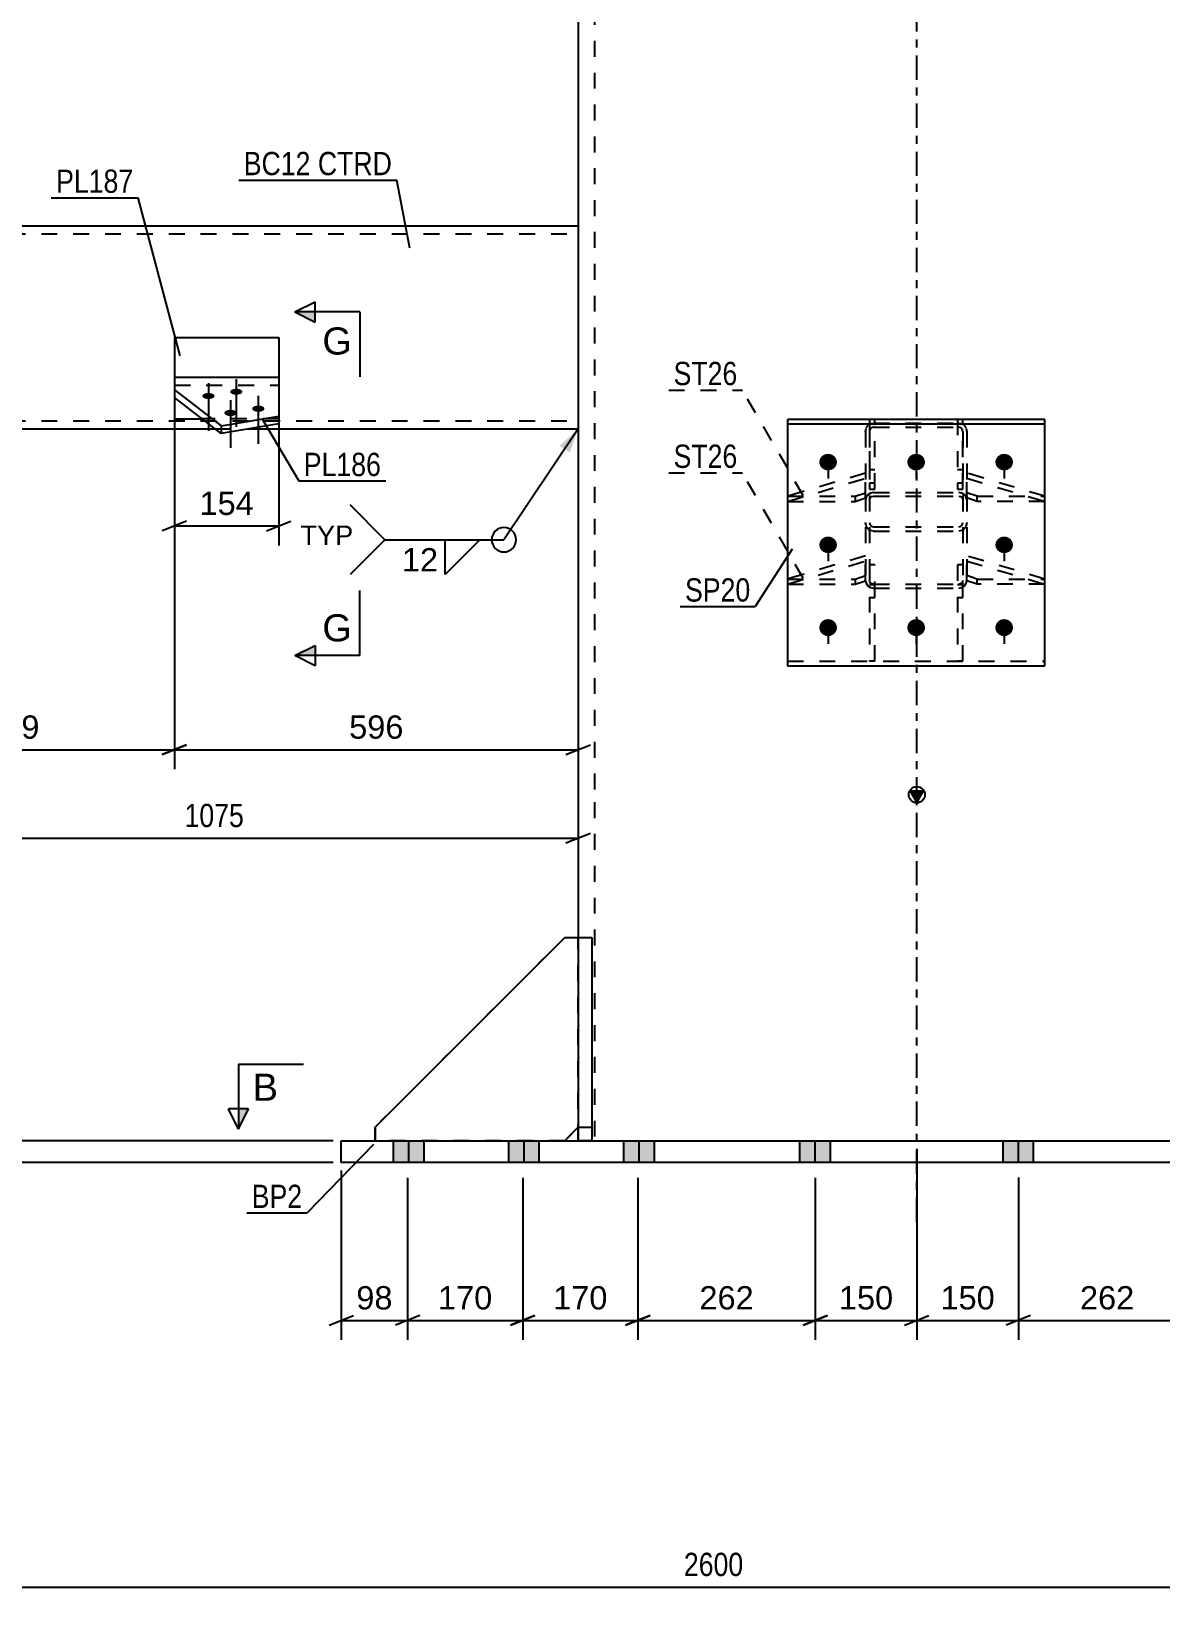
# Model space of a CAD drawing. Header units: millimetres. Extents: x -213 to 628, y -260 to 334.
# Drawn here: x -108.9 to 30, y -56.7 to 137.1 of the extents above; entities that cross this region are included whole.
import ezdxf

# ---------------------------------------------------------------- set-up
doc = ezdxf.new("R2010")
doc.units = ezdxf.units.MM
doc.linetypes.add('DXK_LINE_DOT2', pattern=[3.9198, 1.9599, -1.9599])
doc.linetypes.add('DXK_LINE_DOT3', pattern=[5.9187, 2.979, -0.9799, 0.9799, -0.9799])
doc.styles.add('Arial', font='ARIAL.TTF', dxfattribs={"height": 0.2})
doc.styles.add('Arial Narrow', font='ARIALN.TTF', dxfattribs={"height": 0.2})

# ---------------------------------------------------------------- blocks, each defined once
blk = doc.blocks.new('Part-284856391-2615 - 2558')
at = {"color": 2, "linetype": 'Continuous'}
for p, q in [((-131.25, 113.16), (-130, 113.16)), ((-121.25, 113.16), (-41.67, 113.16)), ((-131.25, 88.16), (-130, 88.16)), ((-121.25, 88.16), (-86.31, 88.16)), ((-82.29, 88.16), (-41.67, 88.16))]:
    blk.add_line(p, q, dxfattribs=at)
at = {"color": 7, "linetype": 'DXK_LINE_DOT2'}
for p, q in [((-131.25, 113.16), (-131.25, 88.16)), ((-130, 113.16), (-121.25, 113.16)), ((-41.67, 113.16), (-41.67, 88.16)), ((-131.25, 112.16), (-41.67, 112.16)), ((-131.25, 89.16), (-41.67, 89.16)), ((-130, 88.16), (-121.25, 88.16)), ((-86.31, 88.16), (-82.29, 88.16))]:
    blk.add_line(p, q, dxfattribs=at)
blk = doc.blocks.new('Bolt-284856391-2637 - 2558')
at = {"linetype": 'Continuous'}
for points in [[(-10.91, 85.09), (-10.69, 85.07), (-10.47, 85.01), (-10.28, 84.9), (-10.11, 84.76), (-9.98, 84.58), (-9.88, 84.39), (-9.84, 84.18), (-9.84, 83.97), (-9.88, 83.76), (-9.98, 83.57), (-10.11, 83.39), (-10.28, 83.25), (-10.47, 83.15), (-10.69, 83.08), (-10.91, 83.06), (-11.14, 83.08), (-11.35, 83.15), (-11.55, 83.25), (-11.72, 83.39), (-11.85, 83.57), (-11.94, 83.76), (-11.99, 83.97), (-11.99, 84.18), (-11.94, 84.39), (-11.85, 84.58), (-11.72, 84.76), (-11.55, 84.9), (-11.35, 85.01), (-11.14, 85.07)], [(-0.08, 85.09), (0.15, 85.07), (0.36, 85.01), (0.56, 84.9), (0.73, 84.76), (0.86, 84.58), (0.95, 84.39), (1, 84.18), (1, 83.97), (0.95, 83.76), (0.86, 83.57), (0.73, 83.39), (0.56, 83.25), (0.36, 83.15), (0.15, 83.08), (-0.08, 83.06), (-0.31, 83.08), (-0.52, 83.15), (-0.72, 83.25), (-0.89, 83.39), (-1.02, 83.57), (-1.11, 83.76), (-1.16, 83.97), (-1.16, 84.18), (-1.11, 84.39), (-1.02, 84.58), (-0.89, 84.76), (-0.72, 84.9), (-0.52, 85.01), (-0.31, 85.07)], [(10.75, 85.09), (10.98, 85.07), (11.19, 85.01), (11.39, 84.9), (11.56, 84.76), (11.69, 84.58), (11.78, 84.39), (11.83, 84.18), (11.83, 83.97), (11.78, 83.76), (11.69, 83.57), (11.56, 83.39), (11.39, 83.25), (11.19, 83.15), (10.98, 83.08), (10.75, 83.06), (10.53, 83.08), (10.31, 83.15), (10.12, 83.25), (9.95, 83.39), (9.82, 83.57), (9.72, 83.76), (9.68, 83.97), (9.68, 84.18), (9.72, 84.39), (9.82, 84.58), (9.95, 84.76), (10.12, 84.9), (10.31, 85.01), (10.53, 85.07)], [(-10.91, 74.91), (-10.69, 74.89), (-10.47, 74.83), (-10.28, 74.72), (-10.11, 74.58), (-9.98, 74.4), (-9.88, 74.21), (-9.84, 74), (-9.84, 73.79), (-9.88, 73.58), (-9.98, 73.39), (-10.11, 73.21), (-10.28, 73.07), (-10.47, 72.97), (-10.69, 72.9), (-10.91, 72.88), (-11.14, 72.9), (-11.35, 72.97), (-11.55, 73.07), (-11.72, 73.21), (-11.85, 73.39), (-11.94, 73.58), (-11.99, 73.79), (-11.99, 74), (-11.94, 74.21), (-11.85, 74.4), (-11.72, 74.58), (-11.55, 74.72), (-11.35, 74.83), (-11.14, 74.89)], [(10.75, 74.91), (10.98, 74.89), (11.19, 74.83), (11.39, 74.72), (11.56, 74.58), (11.69, 74.4), (11.78, 74.21), (11.83, 74), (11.83, 73.79), (11.78, 73.58), (11.69, 73.39), (11.56, 73.21), (11.39, 73.07), (11.19, 72.97), (10.98, 72.9), (10.75, 72.88), (10.53, 72.9), (10.31, 72.97), (10.12, 73.07), (9.95, 73.21), (9.82, 73.39), (9.72, 73.58), (9.68, 73.79), (9.68, 74), (9.72, 74.21), (9.82, 74.4), (9.95, 74.58), (10.12, 74.72), (10.31, 74.83), (10.53, 74.89)], [(-10.91, 64.76), (-10.69, 64.74), (-10.47, 64.67), (-10.28, 64.56), (-10.11, 64.41), (-9.98, 64.24), (-9.88, 64.04), (-9.84, 63.82), (-9.84, 63.61), (-9.88, 63.39), (-9.98, 63.19), (-10.11, 63.02), (-10.28, 62.87), (-10.47, 62.76), (-10.69, 62.69), (-10.91, 62.67), (-11.14, 62.69), (-11.35, 62.76), (-11.55, 62.87), (-11.72, 63.02), (-11.85, 63.19), (-11.94, 63.39), (-11.99, 63.61), (-11.99, 63.82), (-11.94, 64.04), (-11.85, 64.24), (-11.72, 64.41), (-11.55, 64.56), (-11.35, 64.67), (-11.14, 64.74)], [(-0.08, 64.76), (0.15, 64.74), (0.36, 64.67), (0.56, 64.56), (0.73, 64.41), (0.86, 64.24), (0.95, 64.04), (1, 63.82), (1, 63.61), (0.95, 63.39), (0.86, 63.19), (0.73, 63.02), (0.56, 62.87), (0.36, 62.76), (0.15, 62.69), (-0.08, 62.67), (-0.31, 62.69), (-0.52, 62.76), (-0.72, 62.87), (-0.89, 63.02), (-1.02, 63.19), (-1.11, 63.39), (-1.16, 63.61), (-1.16, 63.82), (-1.11, 64.04), (-1.02, 64.24), (-0.89, 64.41), (-0.72, 64.56), (-0.52, 64.67), (-0.31, 64.74)], [(10.75, 64.76), (10.98, 64.74), (11.19, 64.67), (11.39, 64.56), (11.56, 64.41), (11.69, 64.24), (11.78, 64.04), (11.83, 63.82), (11.83, 63.61), (11.78, 63.39), (11.69, 63.19), (11.56, 63.02), (11.39, 62.87), (11.19, 62.76), (10.98, 62.69), (10.75, 62.67), (10.53, 62.69), (10.31, 62.76), (10.12, 62.87), (9.95, 63.02), (9.82, 63.19), (9.72, 63.39), (9.68, 63.61), (9.68, 63.82), (9.72, 64.04), (9.82, 64.24), (9.95, 64.41), (10.12, 64.56), (10.31, 64.67), (10.53, 64.74)]]:
    blk.add_hatch(color=1, dxfattribs=at).paths.add_polyline_path(points)
at = {"color": 1, "linetype": 'Continuous'}
for p, q in [((-10.91, 85.07), (-10.91, 82.08)), ((-0.08, 85.07), (-0.08, 82.08)), ((10.75, 85.07), (10.75, 82.08)), ((-10.91, 74.89), (-10.91, 71.9)), ((10.75, 74.89), (10.75, 71.9)), ((-10.91, 64.71), (-10.91, 61.72)), ((-0.08, 64.71), (-0.08, 61.72)), ((10.75, 64.71), (10.75, 61.72))]:
    blk.add_line(p, q, dxfattribs=at)
blk = doc.blocks.new('Part-284856391-2655 - 2558')
at = {"color": 7, "linetype": 'DXK_LINE_DOT2'}
for p, q in [((-6.33, 87.82), (-6.25, 88.23)), ((-6.33, 87.82), (-6.33, 69.53)), ((-5.79, 88.03), (-5.83, 87.82)), ((-5.83, 87.82), (-5.83, 69.53)), ((-5.68, 88.2), (-5.79, 88.03)), ((-5.71, 88.81), (-5.33, 88.89)), ((-5.52, 88.32), (-5.68, 88.2)), ((-5.33, 88.36), (-5.52, 88.32)), ((-5.33, 88.89), (5.17, 88.89)), ((-5.33, 88.36), (5.17, 88.36)), ((5.17, 88.89), (5.55, 88.81)), ((5.36, 88.32), (5.17, 88.36)), ((5.52, 88.2), (5.36, 88.32)), ((5.63, 88.03), (5.52, 88.2)), ((5.67, 87.82), (5.63, 88.03)), ((5.67, 87.82), (5.67, 69.53)), ((6.09, 88.23), (6.17, 87.82)), ((6.17, 87.82), (6.17, 69.53)), ((-6.25, 79.76), (-6.33, 79.4)), ((-6.04, 80.06), (-6.25, 79.76)), ((-5.71, 80.27), (-6.04, 80.06)), ((-5.83, 79.4), (-5.79, 79.58)), ((-5.79, 79.58), (-5.68, 79.73)), ((-5.33, 80.34), (-5.71, 80.27)), ((-5.68, 79.73), (-5.52, 79.83)), ((-5.52, 79.83), (-5.33, 79.87)), ((-5.33, 80.34), (5.17, 80.34)), ((-5.33, 79.87), (5.17, 79.87)), ((5.55, 80.27), (5.17, 80.34)), ((5.17, 79.87), (5.36, 79.83)), ((5.36, 79.83), (5.52, 79.73)), ((5.52, 79.73), (5.63, 79.58)), ((5.88, 80.06), (5.55, 80.27)), ((5.63, 79.58), (5.67, 79.4)), ((6.09, 79.76), (5.88, 80.06)), ((6.17, 79.4), (6.09, 79.76)), ((-6.25, 76.24), (-6.33, 76.65)), ((-5.83, 76.65), (-5.79, 76.45)), ((-5.79, 76.45), (-5.68, 76.27)), ((-5.33, 75.59), (-5.71, 75.67)), ((-5.68, 76.27), (-5.52, 76.16)), ((-5.52, 76.16), (-5.33, 76.12)), ((-5.33, 76.12), (5.17, 76.12)), ((-5.33, 75.59), (5.17, 75.59)), ((5.17, 76.12), (5.36, 76.16)), ((5.55, 75.67), (5.17, 75.59)), ((5.36, 76.16), (5.52, 76.27)), ((5.52, 76.27), (5.63, 76.45)), ((5.63, 76.45), (5.67, 76.65)), ((6.17, 76.65), (6.09, 76.24)), ((-6.33, 69.53), (-6.25, 69.17)), ((-6.25, 69.17), (-6.04, 68.87)), ((-6.04, 68.87), (-5.71, 68.66)), ((-5.79, 69.35), (-5.83, 69.53)), ((-5.68, 69.2), (-5.79, 69.35)), ((-5.71, 68.66), (-5.33, 68.59)), ((-5.52, 69.1), (-5.68, 69.2)), ((-5.33, 69.06), (-5.52, 69.1)), ((-5.33, 69.06), (5.17, 69.06)), ((-5.33, 68.59), (5.17, 68.59)), ((5.36, 69.1), (5.17, 69.06)), ((5.17, 68.59), (5.55, 68.66)), ((5.52, 69.2), (5.36, 69.1)), ((5.63, 69.35), (5.52, 69.2)), ((5.55, 68.66), (5.88, 68.87)), ((5.67, 69.53), (5.63, 69.35)), ((5.88, 68.87), (6.09, 69.17)), ((6.09, 69.17), (6.17, 69.53))]:
    blk.add_line(p, q, dxfattribs=at)
for centre, start, end in [((-5.29, 87.87), 114.32, 159.2417), ((5.13, 87.87), 20.7583, 65.68), ((-5.29, 76.61), 200.7583, 245.68), ((5.13, 76.61), 294.32, 339.2417)]:
    blk.add_arc(centre, 1.03, start, end, dxfattribs=at)
blk = doc.blocks.new('Part-284856391-2661 - 2558')
at = {"color": 2, "linetype": 'Continuous'}
for p, q in [((15.75, 89.34), (-15.91, 89.34)), ((-15.91, 89.34), (-15.91, 59.02)), ((15.75, 59.02), (15.75, 89.34)), ((-15.91, 88.77), (15.75, 88.77)), ((-15.91, 59.02), (15.75, 59.02))]:
    blk.add_line(p, q, dxfattribs=at)
at = {"color": 7, "linetype": 'DXK_LINE_DOT2'}
blk.add_line((-15.91, 59.59), (15.75, 59.59), dxfattribs=at)
blk = doc.blocks.new('Part-284856391-2666 - 2558')
at = {"color": 7, "linetype": 'DXK_LINE_DOT2'}
for p, q in [((-66.67, 2.25), (-43.33, 25.58)), ((-43.33, 25.58), (-41.67, 25.58)), ((-41.67, 25.58), (-41.67, 2.25)), ((-66.67, 0.58), (-66.67, 2.25)), ((-41.67, 2.25), (-43.33, 0.58)), ((-43.33, 0.58), (-66.67, 0.58))]:
    blk.add_line(p, q, dxfattribs=at)
blk = doc.blocks.new('Bolt-284856391-2751 - 2558')
at = {"linetype": 'Continuous'}
for points in [[(-60.63, 0.58), (-64.38, 0.58), (-64.38, -2.08), (-60.63, -2.08)], [(-60.63, 0.58), (-64.38, 0.58), (-64.38, -2.08), (-60.63, -2.08)], [(-60.63, 0.58), (-64.38, 0.58), (-64.38, -2.08), (-60.63, -2.08)], [(-60.63, 0.58), (-64.38, 0.58), (-64.38, -2.08), (-60.63, -2.08)], [(-60.63, 0.58), (-64.38, 0.58), (-64.38, -2.08), (-60.63, -2.08)], [(-60.63, 0.58), (-64.38, 0.58), (-64.38, -2.08), (-60.63, -2.08)], [(-46.46, 0.58), (-50.21, 0.58), (-50.21, -2.08), (-46.46, -2.08)], [(-46.46, 0.58), (-50.21, 0.58), (-50.21, -2.08), (-46.46, -2.08)], [(-46.46, 0.58), (-50.21, 0.58), (-50.21, -2.08), (-46.46, -2.08)], [(-46.46, 0.58), (-50.21, 0.58), (-50.21, -2.08), (-46.46, -2.08)], [(-46.46, 0.58), (-50.21, 0.58), (-50.21, -2.08), (-46.46, -2.08)], [(-46.46, 0.58), (-50.21, 0.58), (-50.21, -2.08), (-46.46, -2.08)], [(-32.29, 0.58), (-36.04, 0.58), (-36.04, -2.08), (-32.29, -2.08)], [(-32.29, 0.58), (-36.04, 0.58), (-36.04, -2.08), (-32.29, -2.08)], [(-10.63, 0.58), (-14.38, 0.58), (-14.38, -2.08), (-10.63, -2.08)], [(-10.63, 0.58), (-14.38, 0.58), (-14.38, -2.08), (-10.63, -2.08)], [(14.37, 0.58), (10.62, 0.58), (10.62, -2.08), (14.37, -2.08)], [(14.37, 0.58), (10.62, 0.58), (10.62, -2.08), (14.37, -2.08)], [(36.04, 0.58), (32.29, 0.58), (32.29, -2.08), (36.04, -2.08)], [(36.04, 0.58), (32.29, 0.58), (32.29, -2.08), (36.04, -2.08)], [(50.21, 0.58), (46.46, 0.58), (46.46, -2.08), (50.21, -2.08)], [(50.21, 0.58), (46.46, 0.58), (46.46, -2.08), (50.21, -2.08)], [(50.21, 0.58), (46.46, 0.58), (46.46, -2.08), (50.21, -2.08)], [(50.21, 0.58), (46.46, 0.58), (46.46, -2.08), (50.21, -2.08)], [(50.21, 0.58), (46.46, 0.58), (46.46, -2.08), (50.21, -2.08)], [(50.21, 0.58), (46.46, 0.58), (46.46, -2.08), (50.21, -2.08)], [(64.37, 0.58), (60.62, 0.58), (60.62, -2.08), (64.37, -2.08)], [(64.37, 0.58), (60.62, 0.58), (60.62, -2.08), (64.37, -2.08)], [(64.37, 0.58), (60.62, 0.58), (60.62, -2.08), (64.37, -2.08)], [(64.37, 0.58), (60.62, 0.58), (60.62, -2.08), (64.37, -2.08)], [(64.37, 0.58), (60.62, 0.58), (60.62, -2.08), (64.37, -2.08)], [(64.37, 0.58), (60.62, 0.58), (60.62, -2.08), (64.37, -2.08)]]:
    blk.add_hatch(color=1, dxfattribs=at).paths.add_polyline_path(points)
at = {"color": 1, "linetype": 'Continuous'}
for p, q in [((-64.38, -2.08), (-64.38, 0.58)), ((-64.38, -2.08), (-64.38, 0.58)), ((-64.38, -2.08), (-64.38, 0.58)), ((-64.38, -2.08), (-64.38, 0.58)), ((-64.38, -2.08), (-64.38, 0.58)), ((-64.38, -2.08), (-64.38, 0.58)), ((-62.5, -2.08), (-62.5, 0.58)), ((-62.5, -2.08), (-62.5, 0.58)), ((-62.5, -2.08), (-62.5, 0.58)), ((-62.5, -2.08), (-62.5, 0.58)), ((-62.5, -2.08), (-62.5, 0.58)), ((-62.5, -2.08), (-62.5, 0.58)), ((-60.63, -2.08), (-60.63, 0.58)), ((-60.63, -2.08), (-60.63, 0.58)), ((-60.63, -2.08), (-60.63, 0.58)), ((-60.63, -2.08), (-60.63, 0.58)), ((-60.63, -2.08), (-60.63, 0.58)), ((-60.63, -2.08), (-60.63, 0.58)), ((-50.21, -2.08), (-50.21, 0.58)), ((-50.21, -2.08), (-50.21, 0.58)), ((-50.21, -2.08), (-50.21, 0.58)), ((-50.21, -2.08), (-50.21, 0.58)), ((-50.21, -2.08), (-50.21, 0.58)), ((-50.21, -2.08), (-50.21, 0.58)), ((-48.33, -2.08), (-48.33, 0.58)), ((-48.33, -2.08), (-48.33, 0.58)), ((-48.33, -2.08), (-48.33, 0.58)), ((-48.33, -2.08), (-48.33, 0.58)), ((-48.33, -2.08), (-48.33, 0.58)), ((-48.33, -2.08), (-48.33, 0.58)), ((-46.46, -2.08), (-46.46, 0.58)), ((-46.46, -2.08), (-46.46, 0.58)), ((-46.46, -2.08), (-46.46, 0.58)), ((-46.46, -2.08), (-46.46, 0.58)), ((-46.46, -2.08), (-46.46, 0.58)), ((-46.46, -2.08), (-46.46, 0.58)), ((-36.04, -2.08), (-36.04, 0.58)), ((-36.04, -2.08), (-36.04, 0.58)), ((-34.17, -2.08), (-34.17, 0.58)), ((-34.17, -2.08), (-34.17, 0.58)), ((-32.29, -2.08), (-32.29, 0.58)), ((-32.29, -2.08), (-32.29, 0.58)), ((-14.38, -2.08), (-14.38, 0.58)), ((-14.38, -2.08), (-14.38, 0.58)), ((-12.5, -2.08), (-12.5, 0.58)), ((-12.5, -2.08), (-12.5, 0.58)), ((-10.63, -2.08), (-10.63, 0.58)), ((-10.63, -2.08), (-10.63, 0.58)), ((10.62, -2.08), (10.62, 0.58)), ((10.62, -2.08), (10.62, 0.58)), ((12.5, -2.08), (12.5, 0.58)), ((12.5, -2.08), (12.5, 0.58)), ((14.37, -2.08), (14.37, 0.58)), ((14.37, -2.08), (14.37, 0.58)), ((32.29, -2.08), (32.29, 0.58)), ((32.29, -2.08), (32.29, 0.58)), ((34.17, -2.08), (34.17, 0.58)), ((34.17, -2.08), (34.17, 0.58)), ((36.04, -2.08), (36.04, 0.58)), ((36.04, -2.08), (36.04, 0.58)), ((46.46, -2.08), (46.46, 0.58)), ((46.46, -2.08), (46.46, 0.58)), ((46.46, -2.08), (46.46, 0.58)), ((46.46, -2.08), (46.46, 0.58)), ((46.46, -2.08), (46.46, 0.58)), ((46.46, -2.08), (46.46, 0.58)), ((48.33, -2.08), (48.33, 0.58)), ((48.33, -2.08), (48.33, 0.58)), ((48.33, -2.08), (48.33, 0.58)), ((48.33, -2.08), (48.33, 0.58)), ((48.33, -2.08), (48.33, 0.58)), ((48.33, -2.08), (48.33, 0.58)), ((50.21, -2.08), (50.21, 0.58)), ((50.21, -2.08), (50.21, 0.58)), ((50.21, -2.08), (50.21, 0.58)), ((50.21, -2.08), (50.21, 0.58)), ((50.21, -2.08), (50.21, 0.58)), ((50.21, -2.08), (50.21, 0.58)), ((60.62, -2.08), (60.62, 0.58)), ((60.62, -2.08), (60.62, 0.58)), ((60.62, -2.08), (60.62, 0.58)), ((60.62, -2.08), (60.62, 0.58)), ((60.62, -2.08), (60.62, 0.58)), ((60.62, -2.08), (60.62, 0.58)), ((62.5, -2.08), (62.5, 0.58)), ((62.5, -2.08), (62.5, 0.58)), ((62.5, -2.08), (62.5, 0.58)), ((62.5, -2.08), (62.5, 0.58)), ((62.5, -2.08), (62.5, 0.58)), ((62.5, -2.08), (62.5, 0.58)), ((64.37, -2.08), (64.37, 0.58)), ((64.37, -2.08), (64.37, 0.58)), ((64.37, -2.08), (64.37, 0.58)), ((64.37, -2.08), (64.37, 0.58)), ((64.37, -2.08), (64.37, 0.58)), ((64.37, -2.08), (64.37, 0.58))]:
    blk.add_line(p, q, dxfattribs=at)
blk = doc.blocks.new('Part-284856391-2732 - 2558')
at = {"color": 2, "linetype": 'Continuous'}
for p, q in [((-66.67, 2.25), (-43.33, 25.58)), ((-43.33, 25.58), (-41.67, 25.58)), ((-66.67, 2.25), (-66.67, 0.58)), ((-41.67, 2.25), (-43.33, 0.58))]:
    blk.add_line(p, q, dxfattribs=at)
at = {"color": 7, "linetype": 'DXK_LINE_DOT2'}
for p, q in [((-41.67, 25.58), (-41.67, 2.25)), ((-43.33, 0.58), (-66.67, 0.58))]:
    blk.add_line(p, q, dxfattribs=at)
blk = doc.blocks.new('Part-284856391-2761 - 2558')
at = {"linetype": 'Continuous'}
blk.add_hatch(color=2, dxfattribs=at).paths.add_polyline_path([(0, 42.25), (-0.8, 43.65), (0.8, 43.65)])
at = {"color": 2, "linetype": 'Continuous'}
for p, q in [((-41.67, 139.83), (-41.67, 42.35)), ((0, 42.25), (-0.8, 43.65)), ((-0.8, 43.65), (0.8, 43.65)), ((0.8, 43.65), (0, 42.25)), ((-41.67, 42.25), (-41.67, 25.58))]:
    blk.add_line(p, q, dxfattribs=at)
at = {"color": 7, "linetype": 'DXK_LINE_DOT2'}
for p, q in [((-39.67, 139.83), (-39.67, 42.35)), ((-39.67, 42.25), (-39.67, 0.58)), ((-41.67, 25.58), (-41.67, 0.58)), ((-41.67, 0.58), (41.67, 0.58))]:
    blk.add_line(p, q, dxfattribs=at)
at = {"color": 7, "linetype": 'DXK_LINE_DOT3'}
for p, q in [((0, 42.35), (0, 139.83)), ((0, -9.42), (0, 42.25))]:
    blk.add_line(p, q, dxfattribs=at)
at = {"color": 2, "linetype": 'Continuous'}
blk.add_circle((0, 43.15), 1, dxfattribs=at)
blk = doc.blocks.new('Part-284856391-2766 - 2558')
at = {"color": 2, "linetype": 'Continuous'}
for p, q in [((-70.83, -2.08), (-70.83, 0.58)), ((-70.83, 0.58), (70.83, 0.58)), ((70.83, 0.58), (70.83, -2.08)), ((70.83, -2.08), (-70.83, -2.08))]:
    blk.add_line(p, q, dxfattribs=at)
blk = doc.blocks.new('Bolt-284856391-2793 - 2558')
at = {"linetype": 'Continuous'}
for points in [[(-83.74, 92.37), (-83.89, 92.37), (-84.04, 92.4), (-84.18, 92.44), (-84.3, 92.49), (-84.39, 92.55), (-84.45, 92.62), (-84.48, 92.7), (-84.48, 92.77), (-84.45, 92.85), (-84.39, 92.92), (-84.3, 92.98), (-84.18, 93.03), (-84.04, 93.07), (-83.89, 93.1), (-83.74, 93.1), (-83.58, 93.1), (-83.43, 93.07), (-83.3, 93.03), (-83.18, 92.98), (-83.09, 92.92), (-83.03, 92.85), (-82.99, 92.77), (-82.99, 92.7), (-83.03, 92.62), (-83.09, 92.55), (-83.18, 92.49), (-83.3, 92.44), (-83.43, 92.4), (-83.58, 92.37)], [(-87.17, 91.84), (-87.32, 91.85), (-87.47, 91.87), (-87.61, 91.91), (-87.72, 91.97), (-87.81, 92.03), (-87.88, 92.1), (-87.91, 92.18), (-87.91, 92.25), (-87.88, 92.33), (-87.81, 92.4), (-87.72, 92.46), (-87.61, 92.52), (-87.47, 92.55), (-87.32, 92.58), (-87.17, 92.59), (-87.01, 92.58), (-86.86, 92.55), (-86.72, 92.52), (-86.61, 92.46), (-86.52, 92.4), (-86.45, 92.33), (-86.42, 92.25), (-86.42, 92.18), (-86.45, 92.1), (-86.52, 92.03), (-86.61, 91.97), (-86.72, 91.91), (-86.86, 91.87), (-87.01, 91.85)], [(-84.46, 89.75), (-84.61, 89.75), (-84.76, 89.78), (-84.9, 89.82), (-85.02, 89.87), (-85.11, 89.94), (-85.17, 90.01), (-85.2, 90.09), (-85.2, 90.17), (-85.17, 90.25), (-85.11, 90.32), (-85.02, 90.39), (-84.9, 90.44), (-84.76, 90.48), (-84.61, 90.51), (-84.46, 90.51), (-84.3, 90.51), (-84.15, 90.48), (-84.02, 90.44), (-83.9, 90.39), (-83.81, 90.32), (-83.74, 90.25), (-83.71, 90.17), (-83.71, 90.09), (-83.74, 90.01), (-83.81, 89.94), (-83.9, 89.87), (-84.02, 89.82), (-84.15, 89.78), (-84.3, 89.75)], [(-81.03, 90.27), (-81.19, 90.28), (-81.34, 90.3), (-81.47, 90.34), (-81.59, 90.4), (-81.68, 90.46), (-81.74, 90.53), (-81.78, 90.61), (-81.78, 90.69), (-81.74, 90.77), (-81.68, 90.84), (-81.59, 90.91), (-81.47, 90.96), (-81.34, 91), (-81.19, 91.02), (-81.03, 91.03), (-80.88, 91.02), (-80.73, 91), (-80.59, 90.96), (-80.47, 90.91), (-80.38, 90.84), (-80.32, 90.77), (-80.29, 90.69), (-80.29, 90.61), (-80.32, 90.53), (-80.38, 90.46), (-80.47, 90.4), (-80.59, 90.34), (-80.73, 90.3), (-80.88, 90.28)]]:
    blk.add_hatch(color=1, dxfattribs=at).paths.add_polyline_path(points)
at = {"color": 1, "linetype": 'Continuous'}
for p, q in [((-87.17, 93.78), (-87.17, 87.91)), ((-83.74, 94.3), (-83.74, 88.43)), ((-84.46, 91.7), (-84.46, 85.82)), ((-81.03, 92.22), (-81.03, 86.34))]:
    blk.add_line(p, q, dxfattribs=at)
blk = doc.blocks.new('Part-284856391-2798 - 2558')
at = {"color": 2, "linetype": 'Continuous'}
for p, q in [((-91.35, 99.42), (-78.52, 99.42)), ((-91.35, 99.42), (-91.35, 94.5)), ((-78.52, 99.42), (-78.52, 94.5)), ((-91.35, 92.04), (-91.35, 89.42)), ((-91.35, 89.42), (-87.95, 89.42))]:
    blk.add_line(p, q, dxfattribs=at)
at = {"color": 7, "linetype": 'DXK_LINE_DOT2'}
for p, q in [((-91.35, 94.5), (-91.35, 92.04)), ((-78.52, 94.5), (-78.52, 89.42)), ((-78.52, 89.42), (-87.95, 89.42))]:
    blk.add_line(p, q, dxfattribs=at)
blk = doc.blocks.new('Part-284856391-2803 - 2558')
at = {"color": 2, "linetype": 'Continuous'}
for p, q in [((-78.52, 94.5), (-91.35, 94.5)), ((-91.35, 94.5), (-91.35, 92.04)), ((-78.52, 94.5), (-78.52, 88.78)), ((-91.35, 92.98), (-85.6, 88.55)), ((-85.6, 87.61), (-91.35, 92.04)), ((-85.6, 88.55), (-78.52, 89.72)), ((-78.52, 88.78), (-85.6, 87.61)), ((-85.6, 88.55), (-85.6, 87.61))]:
    blk.add_line(p, q, dxfattribs=at)
at = {"color": 7, "linetype": 'DXK_LINE_DOT2'}
blk.add_line((-91.35, 93.56), (-78.52, 93.56), dxfattribs=at)
blk = doc.blocks.new('Part-284856391-2804 - 2558')
at = {"color": 7, "linetype": 'DXK_LINE_DOT2'}
for p, q in [((5.67, 71.44), (5, 71.44)), ((5, 71.44), (5, 59.59)), ((5.67, 59.59), (5.67, 71.44)), ((5, 69.02), (5.67, 69.02)), ((5, 67.42), (5.67, 67.42)), ((5.67, 59.59), (5, 59.59))]:
    blk.add_line(p, q, dxfattribs=at)
blk = doc.blocks.new('Part-284856391-2805 - 2558')
at = {"color": 7, "linetype": 'DXK_LINE_DOT2'}
for p, q in [((-5.16, 71.44), (-5.83, 71.44)), ((-5.83, 71.44), (-5.83, 59.59)), ((-5.16, 59.59), (-5.16, 71.44)), ((-5.83, 69.02), (-5.16, 69.02)), ((-5.83, 67.42), (-5.16, 67.42)), ((-5.16, 59.59), (-5.83, 59.59))]:
    blk.add_line(p, q, dxfattribs=at)
blk = doc.blocks.new('Part-284856391-2821 - 2558')
at = {"color": 7, "linetype": 'DXK_LINE_DOT2'}
for p, q in [((6.17, 69.49), (6.17, 72.54)), ((15.75, 69.69), (6.17, 72.54)), ((6.17, 71.91), (15.75, 69.06)), ((7.42, 69.69), (6.17, 70.12)), ((7.42, 69.06), (6.17, 69.49)), ((7.42, 69.06), (7.42, 69.69)), ((7.42, 69.69), (15.75, 69.69)), ((15.75, 69.06), (7.42, 69.06)), ((15.75, 69.06), (15.75, 69.69))]:
    blk.add_line(p, q, dxfattribs=at)
blk = doc.blocks.new('Part-284856391-2822 - 2558')
at = {"color": 7, "linetype": 'DXK_LINE_DOT2'}
for p, q in [((6.17, 79.67), (6.17, 82.72)), ((15.75, 79.87), (6.17, 82.72)), ((6.17, 82.09), (15.75, 79.24)), ((7.42, 79.87), (6.17, 80.3)), ((7.42, 79.24), (6.17, 79.67)), ((7.42, 79.24), (7.42, 79.87)), ((7.42, 79.87), (15.75, 79.87)), ((15.75, 79.24), (15.75, 79.87)), ((15.75, 79.24), (7.42, 79.24))]:
    blk.add_line(p, q, dxfattribs=at)
blk = doc.blocks.new('Part-284856391-2823 - 2558')
at = {"color": 7, "linetype": 'DXK_LINE_DOT2'}
for p, q in [((-6.33, 72.54), (-15.91, 69.69)), ((-15.91, 69.06), (-6.33, 71.91)), ((-6.33, 69.49), (-6.33, 72.54)), ((-7.58, 69.69), (-6.33, 70.12)), ((-15.91, 69.69), (-7.58, 69.69)), ((-15.91, 69.69), (-15.91, 69.06)), ((-15.91, 69.06), (-7.58, 69.06)), ((-7.58, 69.69), (-7.58, 69.06)), ((-7.58, 69.06), (-6.33, 69.49))]:
    blk.add_line(p, q, dxfattribs=at)
blk = doc.blocks.new('Part-284856391-2824 - 2558')
at = {"color": 7, "linetype": 'DXK_LINE_DOT2'}
for p, q in [((-6.33, 82.72), (-15.91, 79.87)), ((-15.91, 79.24), (-6.33, 82.09)), ((-6.33, 79.67), (-6.33, 82.72)), ((-15.91, 79.87), (-7.58, 79.87)), ((-15.91, 79.87), (-15.91, 79.24)), ((-7.58, 79.87), (-6.33, 80.3)), ((-7.58, 79.87), (-7.58, 79.24)), ((-7.58, 79.24), (-6.33, 79.67)), ((-15.91, 79.24), (-7.58, 79.24))]:
    blk.add_line(p, q, dxfattribs=at)
blk = doc.blocks.new('Part-284856391-2825 - 2558')
at = {"color": 2, "linetype": 'Continuous'}
blk.add_line((5.67, 89.34), (5, 89.34), dxfattribs=at)
at = {"color": 7, "linetype": 'DXK_LINE_DOT2'}
for p, q in [((5, 89.34), (5, 80.77)), ((5.67, 80.77), (5.67, 89.34)), ((5, 83.19), (5.67, 83.19)), ((5, 81.51), (5.67, 81.51)), ((5, 80.77), (5.67, 80.77))]:
    blk.add_line(p, q, dxfattribs=at)
blk = doc.blocks.new('Part-284856391-2826 - 2558')
at = {"color": 2, "linetype": 'Continuous'}
blk.add_line((-5.16, 89.34), (-5.83, 89.34), dxfattribs=at)
at = {"color": 7, "linetype": 'DXK_LINE_DOT2'}
for p, q in [((-5.83, 89.34), (-5.83, 80.77)), ((-5.16, 80.77), (-5.16, 89.34)), ((-5.83, 83.19), (-5.16, 83.19)), ((-5.83, 81.51), (-5.16, 81.51)), ((-5.83, 80.77), (-5.16, 80.77))]:
    blk.add_line(p, q, dxfattribs=at)
blk = doc.blocks.new('Part-284856391-2839 - 2558')
at = {"color": 2, "linetype": 'Continuous'}
for p, q in [((-41.67, 25.58), (-41.67, 0.58)), ((-41.67, 25.58), (-40, 25.58)), ((-40, 25.58), (-40, 0.58)), ((-41.67, 2.25), (-40, 2.25))]:
    blk.add_line(p, q, dxfattribs=at)
at = {"color": 7, "linetype": 'DXK_LINE_DOT2'}
blk.add_line((-41.67, 0.58), (-40, 0.58), dxfattribs=at)
blk = doc.blocks.new('Part-284856391-2841 - 2558')
at = {"color": 7, "linetype": 'DXK_LINE_DOT2'}
for p, q in [((-41.67, 0.58), (-41.67, 25.58)), ((-41.67, 25.58), (-40, 25.58)), ((-40, 25.58), (-40, 0.58)), ((-41.67, 2.25), (-40, 2.25)), ((-40, 0.58), (-41.67, 0.58))]:
    blk.add_line(p, q, dxfattribs=at)
blk = doc.blocks.new('StraightDimension-284856391-2908 - 2558')
at = {"color": 7, "linetype": 'Continuous'}
for p, q in [((0, -0.42), (0, -23.92)), ((12.5, -3.94), (12.5, -23.92)), ((-1.5, -22.12), (1.5, -20.92)), ((14, -20.92), (11, -22.12)), ((0, -21.52), (12.5, -21.52))]:
    blk.add_line(p, q, dxfattribs=at)
at = {"color": 0}
blk.add_wipeout([(10.19, -20.77), (10.19, -16.57), (2.31, -16.57), (2.31, -20.77)], dxfattribs=at)
at = {"color": 3, "style": 'Arial'}
blk.add_text('150', height=2.865, dxfattribs=at).set_placement((2.91, -20.17))
blk = doc.blocks.new('StraightDimension-284856391-2920 - 2558')
at = {"color": 7, "linetype": 'Continuous'}
for p, q in [((-62.67, -3.98), (-62.67, -23.92)), ((-48.5, -3.98), (-48.5, -23.92)), ((-61.17, -20.92), (-64.17, -22.12)), ((-50, -22.12), (-47, -20.92)), ((-62.67, -21.52), (-48.5, -21.52))]:
    blk.add_line(p, q, dxfattribs=at)
at = {"color": 0}
blk.add_wipeout([(-51.65, -20.77), (-51.65, -16.57), (-59.52, -16.57), (-59.52, -20.77)], dxfattribs=at)
at = {"color": 3, "style": 'Arial'}
blk.add_text('170', height=2.865, dxfattribs=at).set_placement((-58.92, -20.17))
blk = doc.blocks.new('StraightDimension-284856391-2907 - 2558')
at = {"color": 7, "linetype": 'Continuous'}
for p, q in [((12.5, -3.94), (12.5, -23.92)), ((34.33, -3.94), (34.33, -23.92)), ((14, -20.92), (11, -22.12)), ((32.83, -22.12), (35.83, -20.92)), ((12.5, -21.52), (34.33, -21.52))]:
    blk.add_line(p, q, dxfattribs=at)
at = {"color": 0}
blk.add_wipeout([(27.35, -20.77), (27.35, -16.57), (19.48, -16.57), (19.48, -20.77)], dxfattribs=at)
at = {"color": 3, "style": 'Arial'}
blk.add_text('262', height=2.865, dxfattribs=at).set_placement((20.08, -20.17))
blk = doc.blocks.new('StraightDimension-284856391-2913 - 2558')
at = {"color": 7, "linetype": 'Continuous'}
for p, q in [((0, -0.42), (0, -23.92)), ((-12.5, -3.98), (-12.5, -23.92)), ((-11, -20.92), (-14, -22.12)), ((-1.5, -22.12), (1.5, -20.92)), ((-12.5, -21.52), (0, -21.52))]:
    blk.add_line(p, q, dxfattribs=at)
at = {"color": 0}
blk.add_wipeout([(-2.31, -20.77), (-2.31, -16.57), (-10.19, -16.57), (-10.19, -20.77)], dxfattribs=at)
at = {"color": 3, "style": 'Arial'}
blk.add_text('150', height=2.865, dxfattribs=at).set_placement((-9.59, -20.17))
blk = doc.blocks.new('StraightDimension-284856391-2918 - 2558')
at = {"color": 7, "linetype": 'Continuous'}
for p, q in [((-34.33, -3.98), (-34.33, -23.92)), ((-12.5, -3.98), (-12.5, -23.92)), ((-32.83, -20.92), (-35.83, -22.12)), ((-14, -22.12), (-11, -20.92)), ((-34.33, -21.52), (-12.5, -21.52))]:
    blk.add_line(p, q, dxfattribs=at)
at = {"color": 0}
blk.add_wipeout([(-19.48, -20.77), (-19.48, -16.57), (-27.35, -16.57), (-27.35, -20.77)], dxfattribs=at)
at = {"color": 3, "style": 'Arial'}
blk.add_text('262', height=2.865, dxfattribs=at).set_placement((-26.75, -20.17))
blk = doc.blocks.new('StraightDimension-284856391-2919 - 2558')
at = {"color": 7, "linetype": 'Continuous'}
for p, q in [((-48.5, -3.98), (-48.5, -23.92)), ((-34.33, -3.98), (-34.33, -23.92)), ((-47, -20.92), (-50, -22.12)), ((-35.83, -22.12), (-32.83, -20.92)), ((-48.5, -21.52), (-34.33, -21.52))]:
    blk.add_line(p, q, dxfattribs=at)
at = {"color": 0}
blk.add_wipeout([(-37.48, -20.77), (-37.48, -16.57), (-45.35, -16.57), (-45.35, -20.77)], dxfattribs=at)
at = {"color": 3, "style": 'Arial'}
blk.add_text('170', height=2.865, dxfattribs=at).set_placement((-44.75, -20.17))
blk = doc.blocks.new('StraightDimension-284856391-2921 - 2558')
at = {"color": 7, "linetype": 'Continuous'}
for p, q in [((-70.83, -3.08), (-70.83, -23.92)), ((-62.67, -3.98), (-62.67, -23.92)), ((-72.33, -22.12), (-69.33, -20.92)), ((-61.17, -20.92), (-64.17, -22.12)), ((-70.83, -21.52), (-62.67, -21.52))]:
    blk.add_line(p, q, dxfattribs=at)
at = {"color": 0}
blk.add_wipeout([(-63.93, -20.77), (-63.93, -16.57), (-69.57, -16.57), (-69.57, -20.77)], dxfattribs=at)
at = {"color": 3, "style": 'Arial'}
blk.add_text('98', height=2.865, dxfattribs=at).set_placement((-68.97, -20.17))
blk = doc.blocks.new('StraightDimension-284856391-2929 - 2558')
at = {"color": 7, "linetype": 'Continuous'}
for p, q in [((-133.33, 77.16), (-133.33, -56.72)), ((83.33, 77.16), (83.33, -56.72)), ((-131.83, -53.72), (-134.83, -54.92)), ((81.83, -54.92), (84.83, -53.72)), ((-133.33, -54.32), (83.33, -54.32))]:
    blk.add_line(p, q, dxfattribs=at)
at = {"color": 0}
blk.add_wipeout([(-20.74, -53.57), (-20.74, -49.37), (-29.26, -49.37), (-29.26, -53.57)], dxfattribs=at)
at = {"color": 3, "style": 'Arial Narrow'}
blk.add_text('2600', height=2.863, dxfattribs=at).set_placement((-28.66, -52.97))
blk = doc.blocks.new('StraightDimension-284856391-3278 - 2558')
at = {"color": 7, "linetype": 'Continuous'}
for p, q in [((-154.65, 86.66), (-155.85, 89.66)), ((-132.25, 88.16), (-165.7, 88.16)), ((-155.25, -2.08), (-155.25, 88.16)), ((-155.85, -0.58), (-154.65, -3.58)), ((-71.83, -2.08), (-158.38, -2.08))]:
    blk.add_line(p, q, dxfattribs=at)
at = {"color": 0, "linetype": 'Continuous'}
for points in [[(-155.95, 88.76), (-155.95, 92.96), (-166.3, 92.96), (-166.3, 88.76)], [(-155.95, -1.48), (-155.95, 2.72), (-158.98, 2.72), (-158.98, -1.48)]]:
    blk.add_wipeout(points, dxfattribs=at)
at = {"color": 0}
blk.add_wipeout([(-156, 48.21), (-160.2, 48.21), (-160.2, 37.87), (-156, 37.87)], dxfattribs=at)
at = {"color": 3, "linetype": 'Continuous', "style": 'Arial Narrow'}
for s, height, p in [('14983', 2.863, (-165.7, 89.36)), ('0', 2.86, (-158.38, -0.88))]:
    blk.add_text(s, height=height, dxfattribs=at).set_placement(p)
at = {"color": 3, "style": 'Arial Narrow'}
blk.add_text('14983', height=2.863, rotation=90.0002, dxfattribs=at).set_placement((-156.6, 38.47))
blk = doc.blocks.new('StraightDimension-284856391-9762 - 2558')
at = {"color": 7, "linetype": 'Continuous'}
blk.add_line((-71.83, 0.58), (-188.27, 0.58), dxfattribs=at)
blk = doc.blocks.new('StraightDimension-284856391-9763 - 2558')
at = {"color": 7, "linetype": 'Continuous'}
for p, q in [((-186.02, 2.08), (-184.82, -0.92)), ((-71.83, 0.58), (-188.27, 0.58)), ((-185.42, -2.08), (-185.42, 0.58)), ((-184.82, -3.58), (-186.02, -0.58)), ((-71.83, -2.08), (-188.27, -2.08))]:
    blk.add_line(p, q, dxfattribs=at)
at = {"color": 0}
blk.add_wipeout([(-186.17, -2.61), (-190.37, -2.61), (-190.37, -8.26), (-186.17, -8.26)], dxfattribs=at)
at = {"color": 7, "linetype": 'Continuous'}
blk.add_line((-185.42, -2.08), (-185.42, -8.78), dxfattribs=at)
blk.add_line((-185.42, -2.08), (-185.42, -8.78), dxfattribs=at)
at = {"color": 3, "style": 'Arial'}
blk.add_text('32', height=2.865, rotation=90.0002, dxfattribs=at).set_placement((-186.77, -7.66))
blk = doc.blocks.new('StraightDimension-284856391-9792 - 2558')
at = {"color": 7, "linetype": 'Continuous'}
blk.add_line((-71.83, -2.08), (-199.22, -2.08), dxfattribs=at)
blk = doc.blocks.new('StraightDimension-284856391-9799 - 2558')
at = {"color": 7, "linetype": 'Continuous'}
for p, q in [((-91.35, 97.45), (-91.35, 46.3)), ((-41.67, 87.16), (-41.67, 46.3)), ((-89.85, 49.3), (-92.85, 48.1)), ((-91.35, 48.7), (-41.67, 48.7)), ((-43.17, 48.1), (-40.17, 49.3))]:
    blk.add_line(p, q, dxfattribs=at)
at = {"color": 0}
blk.add_wipeout([(-62.57, 49.45), (-62.57, 53.65), (-70.45, 53.65), (-70.45, 49.45)], dxfattribs=at)
at = {"color": 3, "style": 'Arial'}
blk.add_text('596', height=2.865, dxfattribs=at).set_placement((-69.85, 50.05))
blk = doc.blocks.new('StraightDimension-284856391-9800 - 2558')
at = {"color": 7, "linetype": 'Continuous'}
for p, q in [((-91.35, 97.45), (-91.35, 46.3)), ((-131.25, 87.16), (-131.25, 46.3)), ((-129.75, 49.3), (-132.75, 48.1)), ((-131.25, 48.7), (-91.35, 48.7)), ((-92.85, 48.1), (-89.85, 49.3))]:
    blk.add_line(p, q, dxfattribs=at)
at = {"color": 0}
blk.add_wipeout([(-107.37, 49.45), (-107.37, 53.65), (-115.24, 53.65), (-115.24, 49.45)], dxfattribs=at)
at = {"color": 3, "style": 'Arial'}
blk.add_text('479', height=2.865, dxfattribs=at).set_placement((-114.64, 50.05))
blk = doc.blocks.new('StraightDimension-284856391-9828 - 2558')
at = {"color": 7, "linetype": 'Continuous'}
for p, q in [((-91.35, 93.42), (-91.35, 73.83)), ((-78.52, 93.42), (-78.52, 73.83)), ((-89.85, 76.83), (-92.85, 75.63)), ((-91.35, 76.23), (-78.52, 76.23)), ((-80.02, 75.63), (-77.02, 76.83))]:
    blk.add_line(p, q, dxfattribs=at)
at = {"color": 0}
blk.add_wipeout([(-81, 76.98), (-81, 81.18), (-88.87, 81.18), (-88.87, 76.98)], dxfattribs=at)
at = {"color": 3, "style": 'Arial'}
blk.add_text('154', height=2.865, dxfattribs=at).set_placement((-88.27, 77.58))
blk = doc.blocks.new('StraightDimension-284856391-9964 - 2558')
at = {"color": 7, "linetype": 'Continuous'}
for p, q in [((-41.67, 87.16), (-41.67, 35.42)), ((-131.25, 77.16), (-131.25, 35.42)), ((-129.75, 38.42), (-132.75, 37.22)), ((-131.25, 37.82), (-41.67, 37.82)), ((-43.17, 37.22), (-40.17, 38.42))]:
    blk.add_line(p, q, dxfattribs=at)
at = {"color": 0}
blk.add_wipeout([(-82.2, 38.57), (-82.2, 42.77), (-90.71, 42.77), (-90.71, 38.57)], dxfattribs=at)
at = {"color": 3, "style": 'Arial Narrow'}
blk.add_text('1075', height=2.863, dxfattribs=at).set_placement((-90.11, 39.17))
blk = doc.blocks.new('Mark-284856391-15574 - 2558')
at = {"color": 0}
blk.add_wipeout([(-22.07, 93.55), (-22.07, 96.55), (-29.93, 96.55), (-29.93, 93.55)], dxfattribs=at)
blk.add_wipeout([(-22.07, 93.55), (-22.07, 96.55), (-29.93, 96.55), (-29.93, 93.55)], dxfattribs=at)
at = {"color": 30, "linetype": 'DXK_LINE_DOT2'}
for p in [(-30.53, 92.95), (-13.97, 79.96)]:
    blk.add_line(p, (-21.47, 92.95), dxfattribs=at)
at = {"color": 3, "style": 'Arial Narrow'}
blk.add_text('ST26', height=2.863, dxfattribs=at).set_placement((-29.93, 93.55))
blk = doc.blocks.new('Mark-284856391-2611 - 2558')
at = {"color": 0}
blk.add_wipeout([(-74.6, 119.38), (-74.6, 122.38), (-82.82, 122.38), (-82.82, 119.38)], dxfattribs=at)
blk.add_wipeout([(-74.6, 119.38), (-74.6, 122.38), (-82.82, 122.38), (-82.82, 119.38)], dxfattribs=at)
at = {"color": 3, "style": 'Arial Narrow'}
blk.add_text('BC12', height=2.863, dxfattribs=at).set_placement((-82.82, 119.38))
at = {"color": 0}
blk.add_wipeout([(-64.58, 119.38), (-64.58, 122.38), (-73.7, 122.38), (-73.7, 119.38)], dxfattribs=at)
blk.add_wipeout([(-64.58, 119.38), (-64.58, 122.38), (-73.7, 122.38), (-73.7, 119.38)], dxfattribs=at)
at = {"color": 30, "linetype": 'Continuous'}
for p in [(-83.42, 118.78), (-62.39, 110.42)]:
    blk.add_line(p, (-63.98, 118.78), dxfattribs=at)
at = {"color": 3, "style": 'Arial Narrow'}
blk.add_text('CTRD', height=2.863, dxfattribs=at).set_placement((-73.7, 119.38))
blk = doc.blocks.new('Mark-284856391-2657 - 2558')
at = {"color": 0}
blk.add_wipeout([(-20.48, 66.92), (-20.48, 69.92), (-28.52, 69.92), (-28.52, 66.92)], dxfattribs=at)
blk.add_wipeout([(-20.48, 66.92), (-20.48, 69.92), (-28.52, 69.92), (-28.52, 66.92)], dxfattribs=at)
at = {"color": 30, "linetype": 'Continuous'}
for p in [(-15.35, 73.36), (-29.12, 66.32)]:
    blk.add_line(p, (-19.88, 66.32), dxfattribs=at)
at = {"color": 3, "style": 'Arial Narrow'}
blk.add_text('SP20', height=2.863, dxfattribs=at).set_placement((-28.52, 66.92))
blk = doc.blocks.new('Mark-284856391-2762 - 2558')
at = {"color": 0}
blk.add_wipeout([(-75.63, -7.69), (-75.63, -4.69), (-81.84, -4.69), (-81.84, -7.69)], dxfattribs=at)
blk.add_wipeout([(-75.63, -7.69), (-75.63, -4.69), (-81.84, -4.69), (-81.84, -7.69)], dxfattribs=at)
at = {"color": 30, "linetype": 'Continuous'}
for p in [(-66.87, 0.13), (-82.44, -8.29)]:
    blk.add_line(p, (-75.03, -8.29), dxfattribs=at)
at = {"color": 3, "style": 'Arial Narrow'}
blk.add_text('BP2', height=2.863, dxfattribs=at).set_placement((-81.84, -7.69))
blk = doc.blocks.new('Mark-284856391-2794 - 2558')
at = {"color": 0}
blk.add_wipeout([(-96.41, 117.21), (-96.41, 120.21), (-105.91, 120.21), (-105.91, 117.21)], dxfattribs=at)
blk.add_wipeout([(-96.41, 117.21), (-96.41, 120.21), (-105.91, 120.21), (-105.91, 117.21)], dxfattribs=at)
at = {"color": 30, "linetype": 'Continuous'}
for p in [(-106.51, 116.61), (-90.66, 97.17)]:
    blk.add_line(p, (-95.81, 116.61), dxfattribs=at)
at = {"color": 3, "style": 'Arial Narrow'}
blk.add_text('PL187', height=2.863, dxfattribs=at).set_placement((-105.91, 117.21))
blk = doc.blocks.new('Mark-284856391-2799 - 2558')
at = {"color": 0}
blk.add_wipeout([(-65.93, 82.36), (-65.93, 85.36), (-75.43, 85.36), (-75.43, 82.36)], dxfattribs=at)
blk.add_wipeout([(-65.93, 82.36), (-65.93, 85.36), (-75.43, 85.36), (-75.43, 82.36)], dxfattribs=at)
at = {"color": 30, "linetype": 'Continuous'}
for p, q in [((-80.53, 89.31), (-76.03, 81.76)), ((-76.03, 81.76), (-65.33, 81.76))]:
    blk.add_line(p, q, dxfattribs=at)
at = {"color": 3, "style": 'Arial Narrow'}
blk.add_text('PL186', height=2.863, dxfattribs=at).set_placement((-75.43, 82.36))
blk = doc.blocks.new('SectionMark-284856391-3301 - 2558')
at = {"linetype": 'Continuous'}
for points in [[(-83.47, 4.5), (-82.22, 4.5), (-83.47, 2)], [(80.98, 4.5), (82.23, 4.5), (82.23, 2)]]:
    blk.add_hatch(color=6, dxfattribs=at).paths.add_polyline_path(points)
at = {"color": 6, "linetype": 'Continuous'}
for p, q in [((-83.47, 10), (-75.47, 10)), ((-83.47, 10), (-83.47, 2)), ((82.23, 10), (74.23, 10)), ((82.23, 10), (82.23, 2)), ((-83.47, 2), (-84.72, 4.5)), ((-82.22, 4.5), (-84.72, 4.5)), ((-83.47, 2), (-82.22, 4.5)), ((80.98, 4.5), (83.48, 4.5)), ((82.23, 2), (80.98, 4.5)), ((83.48, 4.5), (82.23, 2))]:
    blk.add_line(p, q, dxfattribs=at)
at = {"color": 0, "linetype": 'Continuous'}
for points in [[(-78.61, 5.5), (-78.61, 9), (-81.72, 9), (-81.72, 5.5)], [(80.48, 5.5), (80.48, 9), (77.37, 9), (77.37, 5.5)]]:
    blk.add_wipeout(points, dxfattribs=at)
at = {"color": 3, "linetype": 'Continuous', "style": 'Arial'}
for p in [(-81.72, 5.5), (77.37, 5.5)]:
    blk.add_text('B', height=3.34, dxfattribs=at).set_placement(p)
blk = doc.blocks.new('WeldMark-284856391-3321 - 2558')
at = {"linetype": 'Continuous'}
blk.add_hatch(color=30, dxfattribs=at).paths.add_polyline_path([(-43.96, 86.09), (-41.67, 88.16), (-42.72, 85.25)])
at = {"color": 30, "linetype": 'Continuous'}
blk.add_line((-41.67, 88.16), (-50.81, 74.53), dxfattribs=at)
at = {"color": 3, "linetype": 'Continuous'}
for q in [(-69.74, 78.82), (-69.74, 70.25)]:
    blk.add_line((-65.46, 74.53), q, dxfattribs=at)
for start, end in [(90, 270), (270, 90)]:
    blk.add_arc((-50.81, 74.53), 1.5, start, end, dxfattribs=at)
at = {"color": 0}
blk.add_wipeout([(-58.71, 70.43), (-58.71, 73.83), (-63.56, 73.83), (-63.56, 70.43)], dxfattribs=at)
at = {"color": 30, "linetype": 'Continuous'}
blk.add_line((-65.46, 74.53), (-50.81, 74.53), dxfattribs=at)
at = {"color": 3, "linetype": 'Continuous'}
for p, q in [((-58.05, 74.53), (-53.77, 74.53)), ((-53.77, 74.53), (-58.05, 70.25)), ((-58.05, 70.25), (-58.05, 74.53))]:
    blk.add_line(p, q, dxfattribs=at)
at = {"color": 3, "style": 'Arial'}
blk.add_text('12', height=2.865, dxfattribs=at).set_placement((-63.36, 70.63))
at = {"color": 0, "linetype": 'Continuous'}
blk.add_wipeout([(-69.36, 73.88), (-69.36, 76.38), (-75.84, 76.38), (-75.84, 73.88)], dxfattribs=at)
blk.add_wipeout([(-69.36, 73.88), (-69.36, 76.38), (-75.84, 76.38), (-75.84, 73.88)], dxfattribs=at)
at = {"color": 3, "linetype": 'Continuous', "style": 'Arial'}
blk.add_text('TYP', height=2.388, dxfattribs=at).set_placement((-75.84, 73.88))
blk = doc.blocks.new('SectionMark-284856391-14216 - 2558')
at = {"color": 6, "linetype": 'Continuous'}
for p, q in [((-76.52, 102.56), (-74.02, 103.81)), ((-68.52, 102.56), (-76.52, 102.56)), ((-68.52, 102.56), (-68.52, 94.56)), ((-68.52, 60.27), (-68.52, 68.27)), ((-68.52, 60.27), (-76.52, 60.27)), ((-74.02, 59.02), (-76.52, 60.27))]:
    blk.add_line(p, q, dxfattribs=at)
at = {"color": 0, "linetype": 'Continuous'}
for points in [[(-69.52, 97.31), (-69.52, 100.81), (-73.15, 100.81), (-73.15, 97.31)], [(-69.52, 62.02), (-69.52, 65.52), (-73.15, 65.52), (-73.15, 62.02)]]:
    blk.add_wipeout(points, dxfattribs=at)
at = {"linetype": 'Continuous'}
for points in [[(-74.02, 102.56), (-74.02, 101.31), (-76.52, 102.56)], [(-74.02, 61.52), (-74.02, 60.27), (-76.52, 60.27)]]:
    blk.add_hatch(color=6, dxfattribs=at).paths.add_polyline_path(points)
at = {"color": 6, "linetype": 'Continuous'}
for p, q in [((-74.02, 101.31), (-74.02, 103.81)), ((-76.52, 102.56), (-74.02, 101.31)), ((-76.52, 60.27), (-74.02, 61.52)), ((-74.02, 61.52), (-74.02, 59.02))]:
    blk.add_line(p, q, dxfattribs=at)
at = {"color": 3, "linetype": 'Continuous', "style": 'Arial'}
for p in [(-73.15, 97.31), (-73.15, 62.02)]:
    blk.add_text('G', height=3.34, dxfattribs=at).set_placement(p)
blk = doc.blocks.new('Mark-284856391-15571 - 2558')
at = {"color": 0}
blk.add_wipeout([(-22.07, 83.37), (-22.07, 86.37), (-29.93, 86.37), (-29.93, 83.37)], dxfattribs=at)
blk.add_wipeout([(-22.07, 83.37), (-22.07, 86.37), (-29.93, 86.37), (-29.93, 83.37)], dxfattribs=at)
at = {"color": 30, "linetype": 'DXK_LINE_DOT2'}
for p in [(-30.53, 82.77), (-13.97, 69.78)]:
    blk.add_line(p, (-21.47, 82.77), dxfattribs=at)
at = {"color": 3, "style": 'Arial Narrow'}
blk.add_text('ST26', height=2.863, dxfattribs=at).set_placement((-29.93, 83.37))

msp = doc.modelspace()

# ---------------------------------------------------------------- block references
for name in ['Part-284856391-2761 - 2558', 'Part-284856391-2615 - 2558', 'Part-284856391-2798 - 2558', 'Part-284856391-2803 - 2558', 'Bolt-284856391-2793 - 2558', 'Part-284856391-2661 - 2558', 'Part-284856391-2826 - 2558', 'Part-284856391-2825 - 2558', 'Part-284856391-2655 - 2558', 'Bolt-284856391-2637 - 2558', 'Part-284856391-2824 - 2558', 'Part-284856391-2822 - 2558', 'Part-284856391-2823 - 2558', 'Part-284856391-2821 - 2558', 'Part-284856391-2805 - 2558', 'Part-284856391-2804 - 2558', 'Part-284856391-2666 - 2558', 'Part-284856391-2732 - 2558', 'Part-284856391-2839 - 2558', 'Part-284856391-2841 - 2558', 'Part-284856391-2766 - 2558', 'Bolt-284856391-2751 - 2558', 'StraightDimension-284856391-2920 - 2558']:
    msp.add_blockref(name, (0, 0))

# ---------------------------------------------------------------- next in the draw order: block references
for name in ['StraightDimension-284856391-2908 - 2558', 'StraightDimension-284856391-2921 - 2558']:
    msp.add_blockref(name, (0, 0))

# ---------------------------------------------------------------- next in the draw order: block references
for name in ['StraightDimension-284856391-2913 - 2558', 'StraightDimension-284856391-2907 - 2558']:
    msp.add_blockref(name, (0, 0))

# ---------------------------------------------------------------- next in the draw order: block references
msp.add_blockref('StraightDimension-284856391-2918 - 2558', (0, 0))

# ---------------------------------------------------------------- next in the draw order: block references
msp.add_blockref('StraightDimension-284856391-2919 - 2558', (0, 0))

# ---------------------------------------------------------------- next in the draw order: block references
msp.add_blockref('StraightDimension-284856391-2929 - 2558', (0, 0))

# ---------------------------------------------------------------- next in the draw order: block references
msp.add_blockref('StraightDimension-284856391-3278 - 2558', (0, 0))

# ---------------------------------------------------------------- next in the draw order: block references
msp.add_blockref('StraightDimension-284856391-9762 - 2558', (0, 0))

# ---------------------------------------------------------------- next in the draw order: block references
msp.add_blockref('StraightDimension-284856391-9763 - 2558', (0, 0))

# ---------------------------------------------------------------- next in the draw order: block references
msp.add_blockref('StraightDimension-284856391-9792 - 2558', (0, 0))

# ---------------------------------------------------------------- next in the draw order: block references
for name in ['Mark-284856391-2611 - 2558', 'StraightDimension-284856391-9799 - 2558', 'Mark-284856391-15574 - 2558', 'Mark-284856391-2657 - 2558', 'SectionMark-284856391-3301 - 2558', 'Mark-284856391-2762 - 2558']:
    msp.add_blockref(name, (0, 0))

# ---------------------------------------------------------------- next in the draw order: block references
for name in ['StraightDimension-284856391-9800 - 2558', 'Mark-284856391-15571 - 2558']:
    msp.add_blockref(name, (0, 0))

# ---------------------------------------------------------------- next in the draw order: block references
for name in ['Mark-284856391-2794 - 2558', 'StraightDimension-284856391-9828 - 2558']:
    msp.add_blockref(name, (0, 0))

# ---------------------------------------------------------------- next in the draw order: block references
msp.add_blockref('StraightDimension-284856391-9964 - 2558', (0, 0))

# ---------------------------------------------------------------- next in the draw order: block references
msp.add_blockref('Mark-284856391-2799 - 2558', (0, 0))

# ---------------------------------------------------------------- next in the draw order: block references
msp.add_blockref('WeldMark-284856391-3321 - 2558', (0, 0))

# ---------------------------------------------------------------- next in the draw order: block references
msp.add_blockref('SectionMark-284856391-14216 - 2558', (0, 0))

doc.saveas('drawing.dxf')
